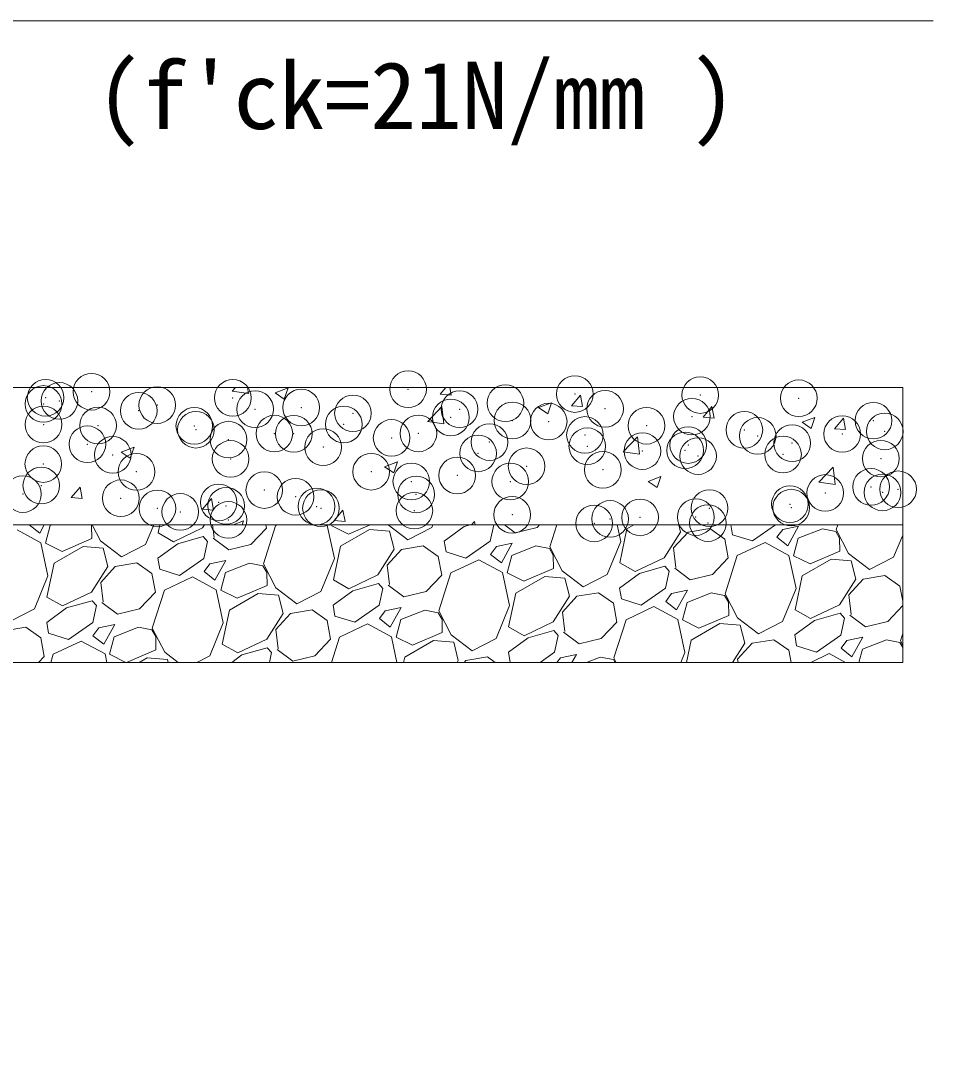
# Model space of a CAD drawing. Units: millimetres at full size; details may follow other scales. Extents: x 0 to 33600, y 55520 to 79280.
# Drawn here: x 15588 to 16583, y 66552 to 67685 of the extents above; entities that cross this region are included whole.
import ezdxf
from ezdxf.enums import TextEntityAlignment as Align

# ---------------------------------------------------------------- set-up
doc = ezdxf.new("R2010")
doc.units = ezdxf.units.MM
doc.header["$LTSCALE"] = 80.0044
doc.header["$PDMODE"] = 32
doc.header["$PDSIZE"] = 40
for name, color, linetype, lineweight in [('0_2', 4, 'Continuous', 13), ('寸法', 6, 'Continuous', 13), ('ﾊｯﾁﾝｸﾞ', 4, 'Continuous', 9)]:
    doc.layers.add(name, color=color, linetype=linetype, lineweight=lineweight)
doc.styles.add('ＭＳ ゴシック', font='')
doc.styles.get('ＭＳ ゴシック').set_extended_font_data('MS Gothic')

msp = doc.modelspace()

# ---------------------------------------------------------------- linework, layer by layer
at = {"layer": '0_2', "color": 7}
for points in [[(12650, 67285), (12650, 67135), (12900, 67135), (12900, 66552), (14400, 66552), (14400, 67135), (16550, 67135), (16550, 67285), (14250, 67285), (14250, 66702), (13050, 66702), (13050, 67285)], [(14400, 67135), (16550, 67135), (16550, 66985), (14400, 66985)]]:
    msp.add_lwpolyline(points, close=True, dxfattribs=at)
at = {"layer": '寸法'}
msp.add_lwpolyline([(15350, 67285), (15385.78, 67356.55), (15550, 67685), (16583.33, 67685)], dxfattribs=at)
at = {"layer": 'ﾊｯﾁﾝｸﾞ'}
for p, q in [((15818.24, 67281.01), (15836.02, 67278.25)), ((15818.26, 67281.03), (15822.06, 67285)), ((15836.02, 67278.25), (15835.24, 67285)), ((15865.32, 67278.96), (15879.33, 67284.34)), ((15865.32, 67278.96), (15875.27, 67272.25)), ((15875.27, 67272.25), (15879.33, 67284.34)), ((16045.3, 67277.6), (16051.51, 67285)), ((16045.3, 67277.6), (16057.25, 67276.56)), ((16057.25, 67276.55), (16055.7, 67285)), ((16152.75, 67262.94), (16166.75, 67268.32)), ((16162.7, 67256.23), (16166.75, 67268.32)), ((16188.75, 67265.05), (16198.39, 67276.54)), ((16200.71, 67264), (16198.39, 67276.54)), ((16031.71, 67247.93), (16047.28, 67264.17)), ((16049.47, 67245.15), (16047.26, 67264.14)), ((16152.75, 67262.94), (16162.7, 67256.23)), ((16188.75, 67265.05), (16200.71, 67264)), ((16332.2, 67252.5), (16341.85, 67263.99)), ((16344.16, 67251.45), (16341.85, 67263.99)), ((16031.68, 67247.91), (16049.47, 67245.15)), ((16332.2, 67252.5), (16344.16, 67251.45)), ((16440.18, 67246.93), (16454.18, 67252.3)), ((16440.18, 67246.93), (16450.12, 67240.22)), ((16450.12, 67240.22), (16454.18, 67252.3)), ((16475.66, 67239.95), (16485.3, 67251.44)), ((16487.61, 67238.9), (16485.3, 67251.44)), ((16475.66, 67239.95), (16487.61, 67238.9)), ((16245.15, 67214.83), (16260.73, 67231.06)), ((16262.92, 67212.05), (16260.71, 67231.04)), ((15697.28, 67214.45), (15711.28, 67219.83)), ((15697.28, 67214.45), (15707.23, 67207.74)), ((15707.23, 67207.74), (15711.28, 67219.83)), ((16245.13, 67214.8), (16262.92, 67212.05)), ((15984.7, 67198.44), (15998.71, 67203.81)), ((15984.7, 67198.44), (15994.65, 67191.73)), ((15994.65, 67191.73), (15998.71, 67203.81)), ((16272.13, 67182.42), (16286.13, 67187.8)), ((16282.08, 67175.71), (16286.13, 67187.8)), ((16458.6, 67181.72), (16474.18, 67197.96)), ((16476.37, 67178.94), (16474.16, 67197.94)), ((15642.69, 67164.81), (15652.34, 67176.3)), ((15654.65, 67163.77), (15652.34, 67176.3)), ((16272.13, 67182.42), (16282.08, 67175.71)), ((16458.58, 67181.7), (16476.37, 67178.94)), ((15642.69, 67164.81), (15654.65, 67163.77)), ((15786.15, 67152.26), (15795.79, 67163.75)), ((15798.1, 67151.22), (15795.79, 67163.75)), ((15786.15, 67152.26), (15798.1, 67151.22)), ((15929.6, 67139.71), (15939.24, 67151.2)), ((15941.55, 67138.67), (15939.24, 67151.2)), ((15596.89, 67135), (15608.34, 67125.98)), ((15608.34, 67125.98), (15613.35, 67135)), ((15619.77, 67134.2), (15614.64, 67115.07)), ((15621.81, 67135), (15619.77, 67134.2)), ((15664.92, 67134.4), (15664.57, 67135)), ((15665.15, 67119.98), (15664.92, 67134.4)), ((15665.65, 67135), (15674.72, 67117.42)), ((15723.88, 67113.47), (15732.71, 67135)), ((15737.54, 67126.21), (15739.4, 67135)), ((15786.14, 67131.64), (15754.43, 67116.56)), ((15788.27, 67135), (15786.14, 67131.64)), ((15798.69, 67121.1), (15797.03, 67135)), ((15819.44, 67135), (15830.66, 67139.31)), ((15829.22, 67135), (15830.66, 67139.31)), ((15838.66, 67113.46), (15855.77, 67131.43)), ((15865.66, 67133.9), (15852.47, 67092.34)), ((15855.77, 67131.43), (15855.12, 67135)), ((15867.99, 67135), (15865.66, 67133.9)), ((15922.09, 67134.15), (15920.54, 67135)), ((15929.89, 67098.24), (15922.09, 67134.15)), ((15927.45, 67135), (15927.13, 67133.83)), ((15927.13, 67133.83), (15945.23, 67124.88)), ((15929.6, 67139.71), (15941.55, 67138.67)), ((15945.23, 67124.88), (15968.89, 67135)), ((15988.76, 67135), (16010.2, 67118.74)), ((16010.2, 67118.74), (16036.36, 67132.23)), ((16036.36, 67132.23), (16037.5, 67135)), ((16071.44, 67133.08), (16049.8, 67117.36)), ((16078.15, 67135), (16071.44, 67133.08)), ((16079.63, 67135), (16082.69, 67138.65)), ((16083.37, 67135), (16082.69, 67138.65)), ((16103.76, 67135), (16099.99, 67117.23)), ((16115.52, 67135), (16127.04, 67126.38)), ((16127.04, 67126.38), (16151.15, 67132.22)), ((16151.15, 67132.22), (16153.79, 67135)), ((16172.54, 67135), (16164.96, 67111.1)), ((16242.38, 67117), (16238.47, 67135)), ((16241.27, 67093.72), (16249.09, 67130.57)), ((16249.09, 67130.57), (16256.76, 67135)), ((16305.67, 67135), (16307.63, 67127.19)), ((16315.79, 67127.05), (16339.39, 67130.97)), ((16339.39, 67130.97), (16355.76, 67119.41)), ((16364.25, 67124.31), (16362.47, 67135)), ((16411.06, 67135), (16385.99, 67117.46)), ((16436.45, 67133.66), (16419.1, 67130.11)), ((16424.56, 67112.25), (16436.45, 67133.66)), ((16462.33, 67130.83), (16435.99, 67120.47)), ((16476.93, 67127.94), (16462.33, 67130.83)), ((16479.08, 67135), (16477.45, 67129.85)), ((15609.61, 67115.4), (15583.67, 67129.52)), ((15632.74, 67106.12), (15665.15, 67119.98)), ((15754.43, 67116.56), (15737.54, 67126.21)), ((15786.7, 67122.26), (15758.95, 67114.32)), ((15791.41, 67116.9), (15786.7, 67122.26)), ((15797.47, 67120.4), (15814.55, 67107.63)), ((15936.61, 67111.82), (15968.13, 67130.02)), ((15968.13, 67130.02), (15990.19, 67128.2)), ((15990.19, 67128.2), (15995.14, 67108.43)), ((16307.63, 67127.19), (16289.87, 67099.15)), ((16299.89, 67109.79), (16315.79, 67127.05)), ((16359.5, 67098.94), (16355.76, 67119.41)), ((16385.99, 67117.46), (16364.25, 67124.31)), ((16419.1, 67130.11), (16412.71, 67121.58)), ((16412.71, 67121.58), (16424.56, 67112.25)), ((16435.99, 67120.47), (16430.86, 67101.34)), ((16481.13, 67120.67), (16476.93, 67127.94)), ((16477.45, 67129.85), (16490.93, 67103.69)), ((16481.37, 67106.25), (16481.13, 67120.67)), ((16540.09, 67099.74), (16550, 67123.89)), ((15617.41, 67079.49), (15609.61, 67115.4)), ((15614.64, 67115.07), (15632.74, 67106.12)), ((15624.12, 67093.06), (15655.64, 67111.26)), ((15655.64, 67111.26), (15677.7, 67109.45)), ((15674.72, 67117.42), (15697.72, 67099.99)), ((15677.7, 67109.45), (15682.65, 67089.67)), ((15697.72, 67099.99), (15723.88, 67113.47)), ((15758.95, 67114.32), (15737.31, 67098.6)), ((15791.41, 67116.9), (15787.5, 67098.48)), ((15814.55, 67107.63), (15838.66, 67113.46)), ((15928.78, 67074.97), (15936.61, 67111.82)), ((15995.14, 67108.43), (15977.38, 67080.39)), ((15987.4, 67091.03), (16003.3, 67108.29)), ((16003.3, 67108.29), (16026.9, 67112.22)), ((16026.9, 67112.22), (16043.28, 67100.66)), ((16051.76, 67105.56), (16049.8, 67117.36)), ((16099.99, 67117.23), (16073.5, 67098.71)), ((16106.61, 67111.36), (16100.22, 67102.82)), ((16123.96, 67114.91), (16106.61, 67111.36)), ((16112.07, 67093.5), (16123.96, 67114.91)), ((16149.85, 67112.07), (16123.5, 67101.71)), ((16164.45, 67109.18), (16149.85, 67112.07)), ((16168.65, 67101.91), (16164.45, 67109.18)), ((16164.96, 67111.1), (16178.45, 67084.94)), ((16227.61, 67080.99), (16242.38, 67117)), ((16302.42, 67088.61), (16299.89, 67109.79)), ((16399.89, 67115.79), (16369.39, 67101.41)), ((16425.82, 67101.67), (16399.89, 67115.79)), ((15739.28, 67086.8), (15737.31, 67098.6)), ((15787.5, 67098.48), (15761.01, 67079.95)), ((15915.12, 67062.23), (15929.89, 67098.24)), ((16047.02, 67080.18), (16043.28, 67100.66)), ((16073.5, 67098.71), (16051.76, 67105.56)), ((16087.4, 67097.03), (16056.9, 67082.66)), ((16113.34, 67082.91), (16087.4, 67097.03)), ((16100.22, 67102.82), (16112.07, 67093.5)), ((16123.5, 67101.71), (16118.37, 67082.58)), ((16168.89, 67087.5), (16168.65, 67101.91)), ((16289.87, 67099.15), (16258.16, 67084.07)), ((16342.39, 67080.98), (16359.5, 67098.94)), ((16369.39, 67101.41), (16356.2, 67059.85)), ((16433.62, 67065.75), (16425.82, 67101.67)), ((16430.86, 67101.34), (16448.96, 67092.39)), ((16440.34, 67079.33), (16471.86, 67097.53)), ((16448.96, 67092.39), (16481.37, 67106.25)), ((16471.86, 67097.53), (16493.92, 67095.72)), ((16490.93, 67103.69), (16513.93, 67086.26)), ((16513.93, 67086.26), (16540.09, 67099.74)), ((15616.3, 67056.21), (15624.12, 67093.06)), ((15682.65, 67089.67), (15664.89, 67061.64)), ((15674.92, 67072.27), (15690.82, 67089.54)), ((15690.82, 67089.54), (15714.42, 67093.46)), ((15714.42, 67093.46), (15730.79, 67081.9)), ((15761.01, 67079.95), (15739.28, 67086.8)), ((15794.12, 67092.6), (15787.74, 67084.06)), ((15811.47, 67096.15), (15794.12, 67092.6)), ((15799.59, 67074.74), (15811.47, 67096.15)), ((15837.36, 67093.31), (15811.01, 67082.95)), ((15851.96, 67090.43), (15837.36, 67093.31)), ((15856.16, 67083.15), (15851.96, 67090.43)), ((15852.47, 67092.34), (15865.96, 67066.18)), ((15989.93, 67069.86), (15987.4, 67091.03)), ((16136.47, 67073.63), (16168.89, 67087.5)), ((16178.45, 67084.94), (16201.45, 67067.5)), ((16258.16, 67084.07), (16241.27, 67093.72)), ((16290.43, 67089.78), (16262.68, 67081.84)), ((16295.14, 67084.41), (16290.43, 67089.78)), ((16301.2, 67087.91), (16318.28, 67075.14)), ((16493.92, 67095.72), (16498.87, 67075.94)), ((15602.63, 67043.47), (15617.41, 67079.49)), ((15734.53, 67061.43), (15730.79, 67081.9)), ((15774.91, 67078.28), (15744.41, 67063.9)), ((15800.85, 67064.15), (15774.91, 67078.28)), ((15787.74, 67084.06), (15799.59, 67074.74)), ((15811.01, 67082.95), (15805.89, 67063.83)), ((15856.4, 67068.74), (15856.16, 67083.15)), ((15945.67, 67065.32), (15928.78, 67074.97)), ((15977.38, 67080.39), (15945.67, 67065.32)), ((16029.9, 67062.22), (16047.02, 67080.18)), ((16056.9, 67082.66), (16043.72, 67041.1)), ((16121.14, 67047), (16113.34, 67082.91)), ((16118.37, 67082.58), (16136.47, 67073.64)), ((16127.85, 67060.57), (16159.37, 67078.77)), ((16159.37, 67078.77), (16181.43, 67076.96)), ((16181.43, 67076.96), (16186.39, 67057.19)), ((16201.45, 67067.5), (16227.61, 67080.99)), ((16262.68, 67081.84), (16241.05, 67066.11)), ((16295.14, 67084.41), (16291.23, 67065.99)), ((16318.28, 67075.14), (16342.39, 67080.98)), ((16432.51, 67042.48), (16440.34, 67079.33)), ((16498.87, 67075.94), (16481.11, 67047.91)), ((16491.14, 67058.54), (16507.03, 67075.81)), ((16507.03, 67075.81), (16530.63, 67079.73)), ((16530.63, 67079.73), (16547.01, 67068.17)), ((15677.44, 67051.1), (15674.92, 67072.27)), ((15744.41, 67063.9), (15731.23, 67022.34)), ((15808.65, 67028.24), (15800.85, 67064.15)), ((15805.89, 67063.83), (15823.99, 67054.88)), ((15823.99, 67054.88), (15856.4, 67068.74)), ((15865.96, 67066.18), (15888.96, 67048.74)), ((15950.19, 67063.08), (15928.56, 67047.36)), ((15977.94, 67071.02), (15950.19, 67063.08)), ((15982.66, 67065.66), (15977.94, 67071.02)), ((15982.66, 67065.66), (15978.74, 67047.23)), ((15988.72, 67069.16), (16005.79, 67056.38)), ((16243.01, 67054.31), (16241.05, 67066.11)), ((16291.23, 67065.99), (16264.74, 67047.46)), ((16315.2, 67063.66), (16297.86, 67060.11)), ((16303.32, 67042.25), (16315.2, 67063.66)), ((16418.85, 67029.74), (16433.62, 67065.75)), ((16550, 67051.78), (16547.01, 67068.17)), ((15633.18, 67046.56), (15616.3, 67056.21)), ((15664.89, 67061.64), (15633.18, 67046.56)), ((15665.46, 67052.26), (15637.71, 67044.32)), ((15670.17, 67046.9), (15665.46, 67052.26)), ((15717.42, 67043.46), (15734.53, 67061.43)), ((15815.36, 67041.82), (15846.89, 67060.02)), ((15846.89, 67060.02), (15868.95, 67058.2)), ((15868.95, 67058.2), (15873.9, 67038.43)), ((15888.96, 67048.74), (15915.12, 67062.23)), ((16005.79, 67056.38), (16029.9, 67062.22)), ((16120.03, 67023.72), (16127.85, 67060.57)), ((16186.38, 67057.19), (16168.62, 67029.15)), ((16178.65, 67039.79), (16194.55, 67057.05)), ((16194.55, 67057.05), (16218.15, 67060.97)), ((16218.15, 67060.97), (16234.52, 67049.41)), ((16264.74, 67047.46), (16243.01, 67054.31)), ((16297.86, 67060.11), (16291.47, 67051.58)), ((16291.47, 67051.58), (16303.32, 67042.25)), ((16341.09, 67060.83), (16314.74, 67050.47)), ((16355.69, 67057.94), (16341.09, 67060.83)), ((16359.89, 67050.67), (16355.69, 67057.94)), ((16356.2, 67059.85), (16369.69, 67033.69)), ((16493.66, 67037.37), (16491.14, 67058.54)), ((15576.47, 67029.99), (15602.63, 67043.47)), ((15637.71, 67044.32), (15616.07, 67028.6)), ((15670.17, 67046.9), (15666.26, 67028.48)), ((15676.23, 67050.4), (15693.31, 67037.63)), ((15693.31, 67037.63), (15717.42, 67043.46)), ((15807.54, 67004.97), (15815.36, 67041.82)), ((15882.06, 67038.29), (15905.66, 67042.22)), ((15905.66, 67042.22), (15922.03, 67030.66)), ((15930.52, 67035.56), (15928.56, 67047.36)), ((15978.74, 67047.23), (15952.26, 67028.71)), ((15985.37, 67041.36), (15978.98, 67032.82)), ((16002.72, 67044.91), (15985.37, 67041.36)), ((15990.83, 67023.5), (16002.72, 67044.91)), ((16028.6, 67042.07), (16002.26, 67031.71)), ((16043.2, 67039.18), (16028.6, 67042.07)), ((16043.72, 67041.1), (16057.2, 67014.94)), ((16106.36, 67010.99), (16121.14, 67047)), ((16181.17, 67018.61), (16178.65, 67039.79)), ((16238.26, 67028.94), (16234.52, 67049.41)), ((16278.64, 67045.79), (16248.15, 67031.41)), ((16304.58, 67031.67), (16278.64, 67045.79)), ((16314.74, 67050.47), (16309.62, 67031.34)), ((16360.13, 67036.25), (16359.89, 67050.67)), ((16449.4, 67032.83), (16432.51, 67042.48)), ((16481.11, 67047.91), (16449.4, 67032.83)), ((16533.63, 67029.73), (16550, 67046.91)), ((15618.03, 67016.8), (15616.07, 67028.6)), ((15666.26, 67028.48), (15639.77, 67009.95)), ((15873.9, 67038.43), (15856.14, 67010.39)), ((15866.16, 67021.03), (15882.06, 67038.29)), ((15925.77, 67010.18), (15922.03, 67030.66)), ((15952.26, 67028.71), (15930.52, 67035.56)), ((15978.98, 67032.82), (15990.83, 67023.5)), ((16002.26, 67031.71), (15997.13, 67012.58)), ((16047.4, 67031.91), (16043.2, 67039.18)), ((16047.64, 67017.5), (16047.4, 67031.91)), ((16168.62, 67029.15), (16136.91, 67014.07)), ((16221.15, 67010.98), (16238.26, 67028.94)), ((16248.15, 67031.41), (16234.96, 66989.85)), ((16312.38, 66995.75), (16304.58, 67031.67)), ((16309.62, 67031.34), (16327.72, 67022.39)), ((16327.72, 67022.39), (16360.13, 67036.25)), ((16369.69, 67033.69), (16392.69, 67016.26)), ((16392.69, 67016.26), (16418.85, 67029.74)), ((16453.92, 67030.59), (16432.29, 67014.87)), ((16481.67, 67038.53), (16453.93, 67030.59)), ((16486.39, 67033.17), (16481.67, 67038.53)), ((16486.39, 67033.17), (16482.47, 67014.75)), ((16492.45, 67036.67), (16509.52, 67023.9)), ((16509.52, 67023.9), (16533.63, 67029.73)), ((15569.57, 67019.54), (15593.17, 67023.46)), ((15593.17, 67023.46), (15609.55, 67011.9)), ((15672.88, 67022.6), (15666.49, 67014.06)), ((15690.23, 67026.15), (15672.88, 67022.6)), ((15678.34, 67004.74), (15690.23, 67026.15)), ((15716.12, 67023.31), (15689.77, 67012.95)), ((15730.72, 67020.43), (15716.12, 67023.31)), ((15734.92, 67013.15), (15730.72, 67020.43)), ((15731.23, 67022.34), (15744.72, 66996.18)), ((15793.88, 66992.23), (15808.65, 67028.24)), ((15868.69, 66999.86), (15866.16, 67021.03)), ((15966.16, 67027.03), (15935.66, 67012.66)), ((15992.09, 67012.91), (15966.16, 67027.03)), ((16015.23, 67003.63), (16047.64, 67017.5)), ((16136.91, 67014.07), (16120.03, 67023.72)), ((16169.19, 67019.78), (16141.44, 67011.84)), ((16173.9, 67014.41), (16169.19, 67019.78)), ((16179.96, 67017.91), (16197.04, 67005.14)), ((16319.09, 67009.33), (16350.62, 67027.53)), ((16350.62, 67027.53), (16372.68, 67025.72)), ((16372.68, 67025.72), (16377.63, 67005.94)), ((15613.28, 66991.43), (15609.55, 67011.9)), ((15639.77, 67009.95), (15618.03, 67016.8)), ((15653.67, 67008.28), (15623.17, 66993.9)), ((15679.61, 66994.15), (15653.67, 67008.28)), ((15666.49, 67014.06), (15678.34, 67004.74)), ((15689.77, 67012.95), (15684.64, 66993.83)), ((15735.15, 66998.74), (15734.92, 67013.15)), ((15856.14, 67010.39), (15824.43, 66995.32)), ((15908.66, 66992.22), (15925.77, 67010.18)), ((15935.66, 67012.66), (15926.88, 66985)), ((15998.16, 66985), (15992.09, 67012.91)), ((15997.13, 67012.58), (16015.23, 67003.64)), ((16006.61, 66990.57), (16038.13, 67008.77)), ((16038.13, 67008.77), (16060.19, 67006.96)), ((16057.2, 67014.94), (16080.2, 66997.5)), ((16060.19, 67006.96), (16065.14, 66987.19)), ((16080.2, 66997.5), (16106.36, 67010.99)), ((16141.44, 67011.84), (16119.8, 66996.11)), ((16173.9, 67014.41), (16169.99, 66995.99)), ((16197.04, 67005.14), (16221.15, 67010.98)), ((16313.93, 66985), (16319.09, 67009.33)), ((16377.63, 67005.94), (16364.36, 66985)), ((16369.89, 66988.54), (16385.79, 67005.81)), ((16385.79, 67005.81), (16409.39, 67009.73)), ((16409.39, 67009.73), (16425.76, 66998.17)), ((16434.25, 67003.07), (16432.29, 67014.87)), ((16482.47, 67014.75), (16455.99, 66996.22)), ((16489.1, 67008.87), (16482.71, 67000.33)), ((16506.45, 67012.42), (16489.1, 67008.87)), ((16494.56, 66991.01), (16506.45, 67012.42)), ((16532.33, 67009.58), (16505.99, 66999.22)), ((16546.93, 67006.7), (16532.33, 67009.58)), ((16550, 67001.39), (16546.93, 67006.7)), ((16550, 67016.66), (16547.45, 67008.61)), ((16547.45, 67008.61), (16550, 67003.66)), ((15703.03, 66985), (15735.15, 66998.74)), ((15744.72, 66996.18), (15759.46, 66985)), ((15824.43, 66995.32), (15807.54, 67004.97)), ((15856.7, 67001.02), (15828.95, 66993.08)), ((15861.41, 66995.66), (15856.7, 67001.02)), ((15861.41, 66995.66), (15859.15, 66985)), ((15867.47, 66999.16), (15884.55, 66986.38)), ((16121.65, 66985), (16119.8, 66996.11)), ((16169.99, 66995.99), (16154.28, 66985)), ((16307.97, 66985), (16312.38, 66995.75)), ((16428.17, 66985), (16425.76, 66998.17)), ((16455.99, 66996.22), (16434.25, 67003.07)), ((16469.89, 66994.55), (16449.63, 66985)), ((16487.42, 66985), (16469.89, 66994.55)), ((16482.71, 67000.33), (16494.56, 66991.01)), ((16505.99, 66999.22), (16502.18, 66985)), ((15607.16, 66985), (15613.28, 66991.43)), ((15623.17, 66993.9), (15620.35, 66985)), ((15681.59, 66985), (15679.61, 66994.15)), ((15684.64, 66993.83), (15702.5, 66985)), ((15716.95, 66985), (15725.64, 66990.02)), ((15725.64, 66990.02), (15747.7, 66988.2)), ((15747.7, 66988.2), (15748.51, 66985)), ((15779.85, 66985), (15793.88, 66992.23)), ((15828.95, 66993.08), (15817.83, 66985)), ((15884.55, 66986.38), (15908.66, 66992.22)), ((16005.42, 66985), (16006.61, 66990.57)), ((16065.14, 66987.19), (16063.76, 66985)), ((16071.42, 66985), (16073.3, 66987.05)), ((16073.3, 66987.05), (16096.9, 66990.97)), ((16096.9, 66990.97), (16105.36, 66985)), ((16176.61, 66990.11), (16172.79, 66985)), ((16193.96, 66993.66), (16176.61, 66990.11)), ((16189.15, 66985), (16193.96, 66993.66)), ((16219.85, 66990.83), (16205.03, 66985)), ((16234.45, 66987.94), (16219.85, 66990.83)), ((16236.15, 66985), (16234.45, 66987.94)), ((16234.96, 66989.85), (16237.46, 66985)), ((16370.31, 66985), (16369.89, 66988.54))]:
    msp.add_line(p, q, dxfattribs=at)
for p in [(15664.9, 67280.29), (16010.33, 67283.05), (15614.83, 67273.7), (15629.89, 67270.23), (15819.09, 67273.56), (16192.28, 67277.77), (16329.14, 67276.67), (16436.63, 67273.12), (15612.5, 67266.9), (15716.4, 67259.48), (15736.66, 67265.72), (15843.42, 67261.21), (15893.7, 67263.02), (16066.47, 67261.2), (16116.54, 67267.79), (16225.27, 67261.67), (15950.19, 67256.7), (16056.95, 67252.19), (16124.24, 67248.87), (16163.72, 67247.68), (16319.99, 67253.1), (16518.1, 67248.71), (15612.53, 67244.49), (15672.06, 67243.37), (15777.06, 67243), (15778.83, 67238.86), (15940.16, 67244.57), (16270.48, 67243.17), (16377.25, 67238.66), (16530.42, 67236.97), (15814.34, 67228.01), (15864.41, 67234.6), (15885.59, 67234.35), (15992.36, 67229.84), (16021.56, 67234.78), (16099.12, 67225.33), (16203.35, 67233.08), (16391.79, 67232.08), (16429.4, 67224.17), (16484.01, 67234.15), (15660.42, 67222.98), (15917.68, 67219.79), (16086.72, 67213.05), (16205.89, 67220.81), (16265.98, 67215.51), (16312.65, 67216.3), (16316.05, 67222.11), (15612.29, 67201.41), (15688.03, 67211.38), (15816.66, 67206.99), (16326.71, 67210.09), (16419.42, 67211.79), (16526.18, 67207.28), (15713.97, 67192.9), (15970.08, 67193.03), (16139.67, 67198.88), (16222.83, 67195.09), (16013.85, 67182.32), (16063.92, 67188.91), (16121.81, 67182.29), (15590.1, 67168.57), (15610.09, 67177.91), (15853.44, 67173.01), (16019.12, 67168.21), (16465.49, 67169.82), (16515.56, 67176.42), (16527.99, 67170.39), (16545.01, 67173.81), (15696.87, 67164.06), (15803.63, 67159.55), (15811.8, 67155.72), (15887.54, 67165.69), (16426.97, 67157.59), (15736.81, 67152.99), (15761.73, 67149.13), (15910.4, 67155.04), (15915.25, 67153.21), (16017.16, 67150.53), (16123.93, 67146.02), (16339.18, 67153.2), (16428.37, 67153.79), (15814.23, 67140.41), (16213.37, 67136.63), (16230.69, 67141.51), (16263.43, 67143.22), (16324.28, 67143.51), (16337.46, 67137)]:
    msp.add_point(p, dxfattribs=at)

# ---------------------------------------------------------------- texts
at = {"layer": '寸法', "color": 3, "style": 'ＭＳ ゴシック'}
msp.add_text("(f'ck=21N/mm )", height=73.31, dxfattribs=at).set_placement((15670, 67545), align=Align.BOTTOM_LEFT)

doc.saveas('drawing.dxf')
